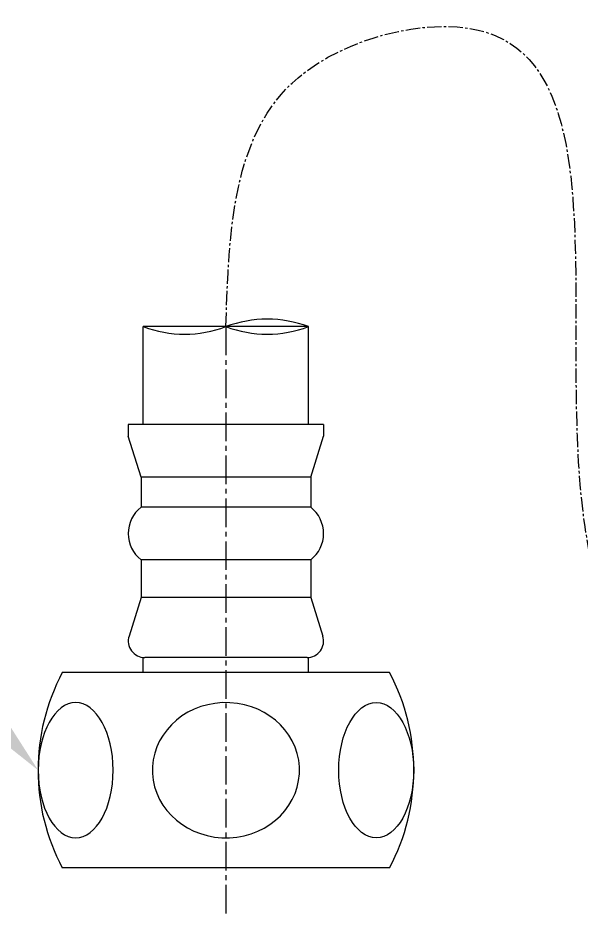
# Model space of a CAD drawing. Header units: millimetres. Extents: x 645 to 1239, y -1145 to -725.
# Drawn here: x 882.6 to 920.1, y -1083 to -1023.3 of the extents above; entities that cross this region are included whole.
import ezdxf

# ---------------------------------------------------------------- set-up
doc = ezdxf.new("R2010")
doc.units = ezdxf.units.MM
doc.header["$LTSCALE"] = 0.1
doc.linetypes.add('CENTER2', pattern=[28.575, 19.05, -3.175, 3.175, -3.175])
doc.linetypes.add('CENTERX2', pattern=[101.6, 63.5, -12.7, 12.7, -12.7])
doc.layers.add('CENTER', color=1, linetype='CENTERX2')
doc.layers.add('DIM', color=3, linetype='Continuous')

# ---------------------------------------------------------------- blocks, each defined once
blk = doc.blocks.new('ZF35533')
for p, q in [((4915.688, -500.481, 0), (4904.688, -500.481, 0)), ((4904.688, -507, 0), (4904.688, -500.481, 0)), ((4915.688, -507, 0), (4915.688, -500.481, 0)), ((4916.688, -507, 0), (4903.688, -507, 0)), ((4903.688, -507, 0), (4903.688, -507.767, 0)), ((4916.688, -507, 0), (4916.688, -507.767, 0)), ((4904.538, -510.5, 0), (4903.688, -507.767, 0)), ((4915.838, -510.5, 0), (4916.688, -507.767, 0)), ((4904.538, -510.5, 0), (4904.538, -512.5, 0)), ((4915.838, -510.5, 0), (4904.538, -510.5, 0)), ((4915.838, -510.5, 0), (4915.838, -512.5, 0)), ((4915.838, -512.5, 0), (4904.538, -512.5, 0)), ((4915.838, -516, 0), (4904.538, -516, 0)), ((4904.538, -516, 0), (4904.538, -518.5, 0)), ((4915.838, -516, 0), (4915.838, -518.5, 0)), ((4904.538, -518.5, 0), (4903.738, -521.073, 0)), ((4915.838, -518.5, 0), (4904.538, -518.5, 0)), ((4915.838, -518.5, 0), (4916.638, -521.073, 0)), ((4904.688, -523.5, 0), (4904.688, -522.495, 0)), ((4915.588, -522.5, 0), (4904.788, -522.5, 0)), ((4915.688, -523.5, 0), (4915.688, -522.495, 0)), ((4921.08, -523.5, 0), (4899.296, -523.5, 0)), ((4907.688, -536.5, 0), (4899.296, -536.5, 0)), ((4921.08, -536.5, 0), (4907.688, -536.5, 0))]:
    blk.add_line(p, q)
for centre, radius, start, end in [((4912.938, -507.793, 0), 7.812, 69.39031, 110.60969), ((4907.438, -493.168, 0), 7.812, 249.39031, 290.60969), ((4912.938, -493.168, 0), 7.812, 249.39031, 290.60969), ((4905.914, -514.25, 0), 2.226, 128.18698, 231.81302), ((4914.461, -514.25, 0), 2.226, 308.18698, 51.81302), ((4904.788, -521.4, 0), 1.1, 162.72293, 270), ((4915.588, -521.4, 0), 1.1, 270, 17.27707), ((4911.554, -530, 0), 13.875, 152.06515, 207.93485), ((4908.822, -530, 0), 13.875, 332.06515, 27.93485)]:
    blk.add_arc(centre, radius, start, end)
at = {"extrusion": (0, 0, -1)}
blk.add_ellipse((4900.183, -530, 0), major_axis=(0, -4.5), ratio=0.554466, dxfattribs=at)
blk.add_ellipse((4910.188, -530, 0), major_axis=(4.899, 0), ratio=0.918558, start_param=-1.522557, end_param=4.758585)
blk.add_ellipse((4920.193, -530, 0), major_axis=(0, -4.5), ratio=0.554466)
at = {"layer": 'CENTER', "color": 1, "linetype": 'CENTER2'}
blk.add_line((4910.188, -500.481, 0), (4910.188, -539.706, 0), dxfattribs=at)
at = {"layer": 'CENTER', "color": 1, "linetype": 'CENTER2', "ltscale": 0.5}
blk.add_spline([(4910.188, -500.481, 0), (4914.995, -483.915, 0), (4926.974, -480.741, 0), (4939.585, -525.073, 0), (4953.279, -526.844, 0), (4961.814, -505.946, 0), (4962.509, -489.267)], degree=3, dxfattribs=at)

msp = doc.modelspace()

# ---------------------------------------------------------------- linework, layer by layer
at = {"layer": 'DIM'}
msp.add_solid([(881.771, -1069.917, 0), (883.955, -1073.335, 0), (880.781, -1070.81, 0)], dxfattribs=at)

# ---------------------------------------------------------------- block references
at = {"color": 7}
msp.add_blockref('ZF35533', (-4013.733, -543.335), dxfattribs=at)

doc.saveas('drawing.dxf')
